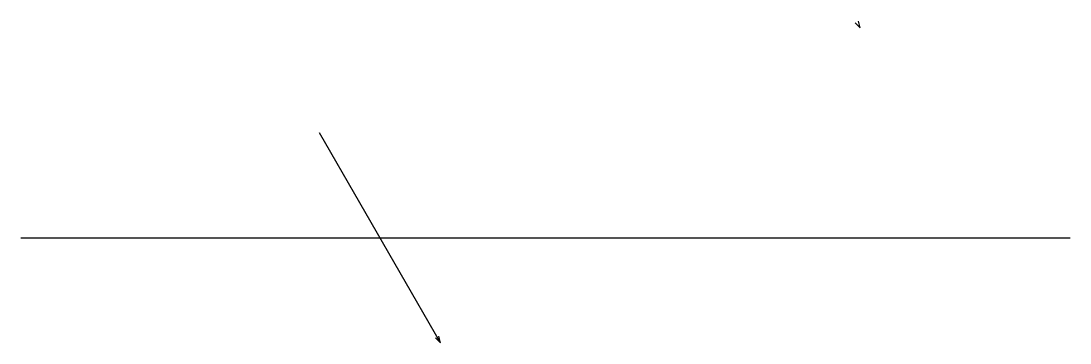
# Model space of a CAD drawing. Units: millimetres at full size, sheet at 1:100. Extents: x -15551 to 15061, y -6551 to 2833.
import ezdxf

# ---------------------------------------------------------------- set-up
doc = ezdxf.new("R2010")
doc.units = ezdxf.units.MM
doc.header["$LTSCALE"] = 100
doc.layers.add('0-0', color=7, linetype='Continuous')

msp = doc.modelspace()

# ---------------------------------------------------------------- linework, layer by layer
at = {"layer": '0-0'}
for p, q in [((8938.8, 2632.7), (8792.4, 2779.1)), ((8938.8, 2632.7), (8885.2, 2832.7)), ((-3306.1, -6551), (-6841.2, -428.6)), ((-15551, -3489.8), (15061.2, -3489.8)), ((-3306.1, -6551), (-3452.5, -6404.6)), ((-3306.1, -6551), (-3359.7, -6351))]:
    msp.add_line(p, q, dxfattribs=at)

doc.saveas('drawing.dxf')
